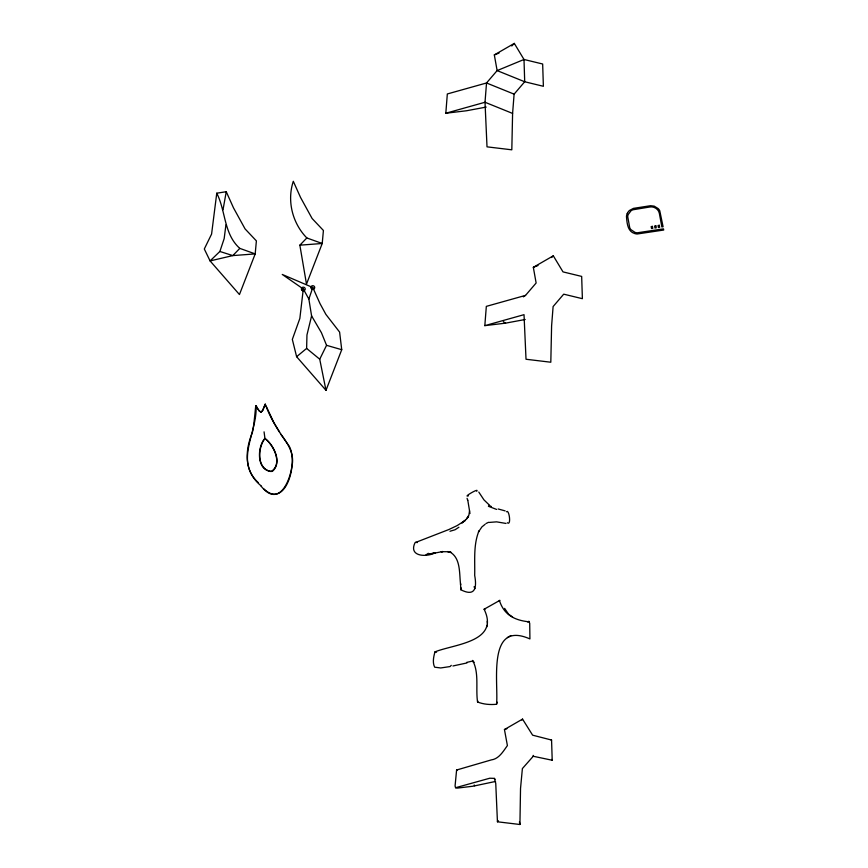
<?xml version="1.0" encoding="UTF-8"?>
<svg xmlns="http://www.w3.org/2000/svg" width="868" height="868" viewBox="0 0 868 868"><rect width="100%" height="100%" fill="white"/><g stroke="black" fill="none" stroke-linecap="round" stroke-linejoin="round"><path stroke-width="1.3" d="M474.167 662.208L472.81 661.676L472.669 660.44C479.331 673.112 475.545 688.346 477.552 701.984C483.357 704.349 490.29 704.914 496.539 704.263C498.699 683.398 486.666 619.828 529.925 638.924L529.708 623.322L528.883 621.293L527.57 621.922M455.57 787.721L489.802 778.216L494.283 778.379L495.747 783.316L497.44 821.79L519.921 824.491L520.529 788.459L522.384 768.571L533.245 756.267L552.211 760.238L551.56 740.046L532.616 735.174L522.547 719.105L504.449 729.543L507.4 745.579C503.234 751.297 499.002 758.936 491.255 759.923L456.601 770.014L455.071 785.985L455.57 787.721L457.469 788.09L473.006 786.213L495.563 781.439M512.597 113.426L511.816 149.817L487.013 146.844L485.017 102.261L486.525 82.981L497.125 70.601L524.001 59.48L542.663 64.004L543.379 86.29L524.706 81.755L497.125 70.601L494.326 54.912L514.301 43.4L524.001 59.48L524.706 81.755L514.106 94.145L512.597 113.426L485.017 102.261L445.816 113.241L447.324 93.961L486.525 82.981L514.106 94.145M296.617 356.705L306.621 348.426L306.957 334.972L311.59 315.909L308.867 299.048L303.301 288.99L282.252 274.451L312.795 287.514L320.042 303.67L325.891 314.4L339.605 332.086L341.732 349.695L325.988 390.329L296.617 356.705L292.332 339.421L299.851 318.447L303.301 288.99M469.555 510.764L468.904 514.984L466.941 518.695L468.601 516.048L466.051 519.476L461.917 522.959L465.356 520.344L457.045 525.65L448.821 529.545L415.045 542.663C408.166 556.952 427.034 557.386 435.432 552.656L429.107 554.131L442.94 551.538L441.172 551.712L449.288 551.722L447.638 551.581L451.154 552.46L449.874 551.961C460.973 558.113 459.172 573.683 460.604 584.565L460.561 583.773L460.81 589.741C474.536 596.739 477.172 588.916 474.688 575.419C475.056 560.63 473.234 544.995 478.952 530.977L478.452 531.954L481.924 526.898L485.125 524.294M484.821 325.652L486.33 306.371L525.531 295.391L536.131 283.001L533.332 267.322L553.307 255.81L563.006 271.89L581.668 276.415L582.385 298.69L563.712 294.165L553.111 306.556L551.603 325.836L550.811 362.227L526.019 359.254L524.022 314.672L484.821 325.652L505.534 323.156L525.194 319.489M216.761 193.195L211.586 234.1L204.305 248.986L210.078 260.91L239.449 294.545L255.192 253.901L256.385 240.892L245.069 228.902L233.503 207.875L226.255 191.719L216.761 193.195C225.897 211.174 223.673 234.034 239.807 248.378L255.192 253.901L232.819 255.593L210.078 260.91L219.875 251.47L224.172 238.602L225.93 224.855M255.767 405.606L259.185 411.052L261.062 412.126L262.548 410.531L265.261 404.13L262.744 410.499L261.062 412.126C255.062 408.698 256.396 398.738 254.888 414.275C254.194 420.438 253.706 426.644 252.338 432.698C244.657 451.251 244.049 471.823 261.062 485.841M256.017 405.616C257.915 431.949 234.295 460.42 258.208 482.554M451.295 665.344L450.069 666.559L440.705 667.959L434.673 667.188C432.307 662.61 433.62 656.642 434.976 651.868C453.736 644.219 500.174 642.06 484.105 609.238L499.87 600.352L499.209 601.318M223.033 209.687L226.255 191.719M519.921 824.491L519.433 821.844M308.867 299.048L312.795 287.514M486.666 627.043L487.317 625.22M477.552 701.984L477.877 701.094M325.988 390.329L319.728 359.2L326.552 345.323L321.442 332.726L311.59 315.909M428.325 553.285L425.841 554.977M461.353 588.027L460.81 589.741M496.539 704.263L497.255 702.223M239.807 248.378L232.819 255.593L219.875 251.47M299.861 245.177L306.838 237.962L322.223 243.485L306.491 284.129L299.861 245.177L322.223 243.485L323.417 230.476L312.1 218.486L300.545 197.459L293.297 181.303C286.787 200.909 292.462 223.282 306.838 237.962M511.773 45.993L514.301 43.4M551.625 257.536L553.307 255.81M521.885 720.071L522.547 719.105M497.44 821.79L498.449 820.803M476.706 491.266C479.863 487.284 461.982 497.874 468.481 495.812M507.4 637.579L510.894 635.539M523.328 296.856L525.531 295.391M506.467 511.751L507.476 511.447C509.776 513.324 510.872 525.889 507.324 522.753M458.901 527.245L455.06 529.751L449.95 531.259M264.914 438.416C256.863 447.139 256.472 471.639 272.357 471.389C282.718 462.438 273.539 444.557 264.946 438.492C273.529 444.98 283.109 463.848 271.142 471.563C256.385 468.97 257.742 447.541 264.946 438.492L264.067 431.852M486.026 523.523L488.575 522.297M494.326 54.912L499.024 53.1M533.332 267.322L538.019 265.51M506.901 728.708L504.449 729.543M485.223 609.065L484.105 609.238M466.659 662.414L472.615 661.025M434.976 651.868L436.571 652.215M452.912 665.973L466.951 662.946M489.248 522.428L496.594 521.852L506.022 523.447M486.189 107.079L466.539 110.757L445.816 113.241M415.718 542.272L417.334 542.598M550.985 739.916L551.56 740.046M529.371 621.868C514.854 620.37 504.08 615.184 499.393 600.428M505.133 510.883L498.145 508.963M326.552 345.323L341.732 349.695M496.615 509.429L488.391 506.272M456.601 770.014L457.425 770.307M512.554 616.974L508.605 614.229L504.612 608.392M489.031 505.274L491.375 506.597M503.353 321.702L505.534 323.156M489.172 504.905L483.964 499.881L478.8 492.091M306.621 348.426L319.728 359.2M263.991 489.009C286.657 510.709 299.579 458.185 287.861 444.286C278.856 431.787 270.458 418.767 265.261 404.13M494.283 778.379L495.205 779.301M260.975 485.993C277.966 507.541 289.565 482.933 291.854 466.528C294.946 454.365 287.785 443.298 280.755 434.098M551.614 759.413L552.211 760.238M279.648 432.166L273.887 422.618L266.161 406.148M474.069 586.714L474.97 588.667M474.232 784.997L474.601 785.757M467.071 498.33L467.689 500.315M467.765 500.066L469.979 513.53M487.241 621.195L487.458 623.235M533.202 755.399L533.245 756.267M627.282 213.398L626.946 214.201A8.962 8.496 5.8 0 0 626.479 216.75C626.989 222.783 627.477 231.365 634.508 233.47A9.244 8.767 5.8 0 0 637.231 233.991L663.695 230.042L663.477 228.859L637.296 232.787A8.224 7.79 5.8 0 1 634.931 232.342L630.906 229.619A7.801 7.4 5.8 0 1 629.723 227.644L627.748 216.805A7.769 7.356 5.8 0 1 628.161 214.602L630.949 210.848A7.671 7.269 5.8 0 1 633 209.763L649.817 206.996C654.049 206.204 658.693 209.188 659.376 213.506L661.85 226.939L663.087 226.743L659.756 210.74A8.995 8.528 5.8 0 0 658.194 208.591L654.233 206.15L650.577 205.705L633.423 208.374L629.463 210.457A10.166 9.635 5.8 0 0 627.716 212.606L627.282 213.398M652.421 226.385L651.174 226.581L651.543 228.544L652.779 228.349L652.421 226.385M655.861 225.854L654.613 226.038L654.971 228.002L656.219 227.817L655.861 225.854M659.289 225.311L658.053 225.506L658.411 227.47L659.658 227.275L659.289 225.311M302.183 290.444A1.92 1.812 5.8 0 0 305.211 289.185A1.92 1.812 5.8 0 0 302.52 287.319A1.92 1.812 5.8 0 0 302.183 290.444M311.677 288.979A1.92 1.812 5.8 0 0 314.704 287.709A1.92 1.812 5.8 0 0 312.013 285.843A1.92 1.812 5.8 0 0 311.677 288.979"/></g></svg>
